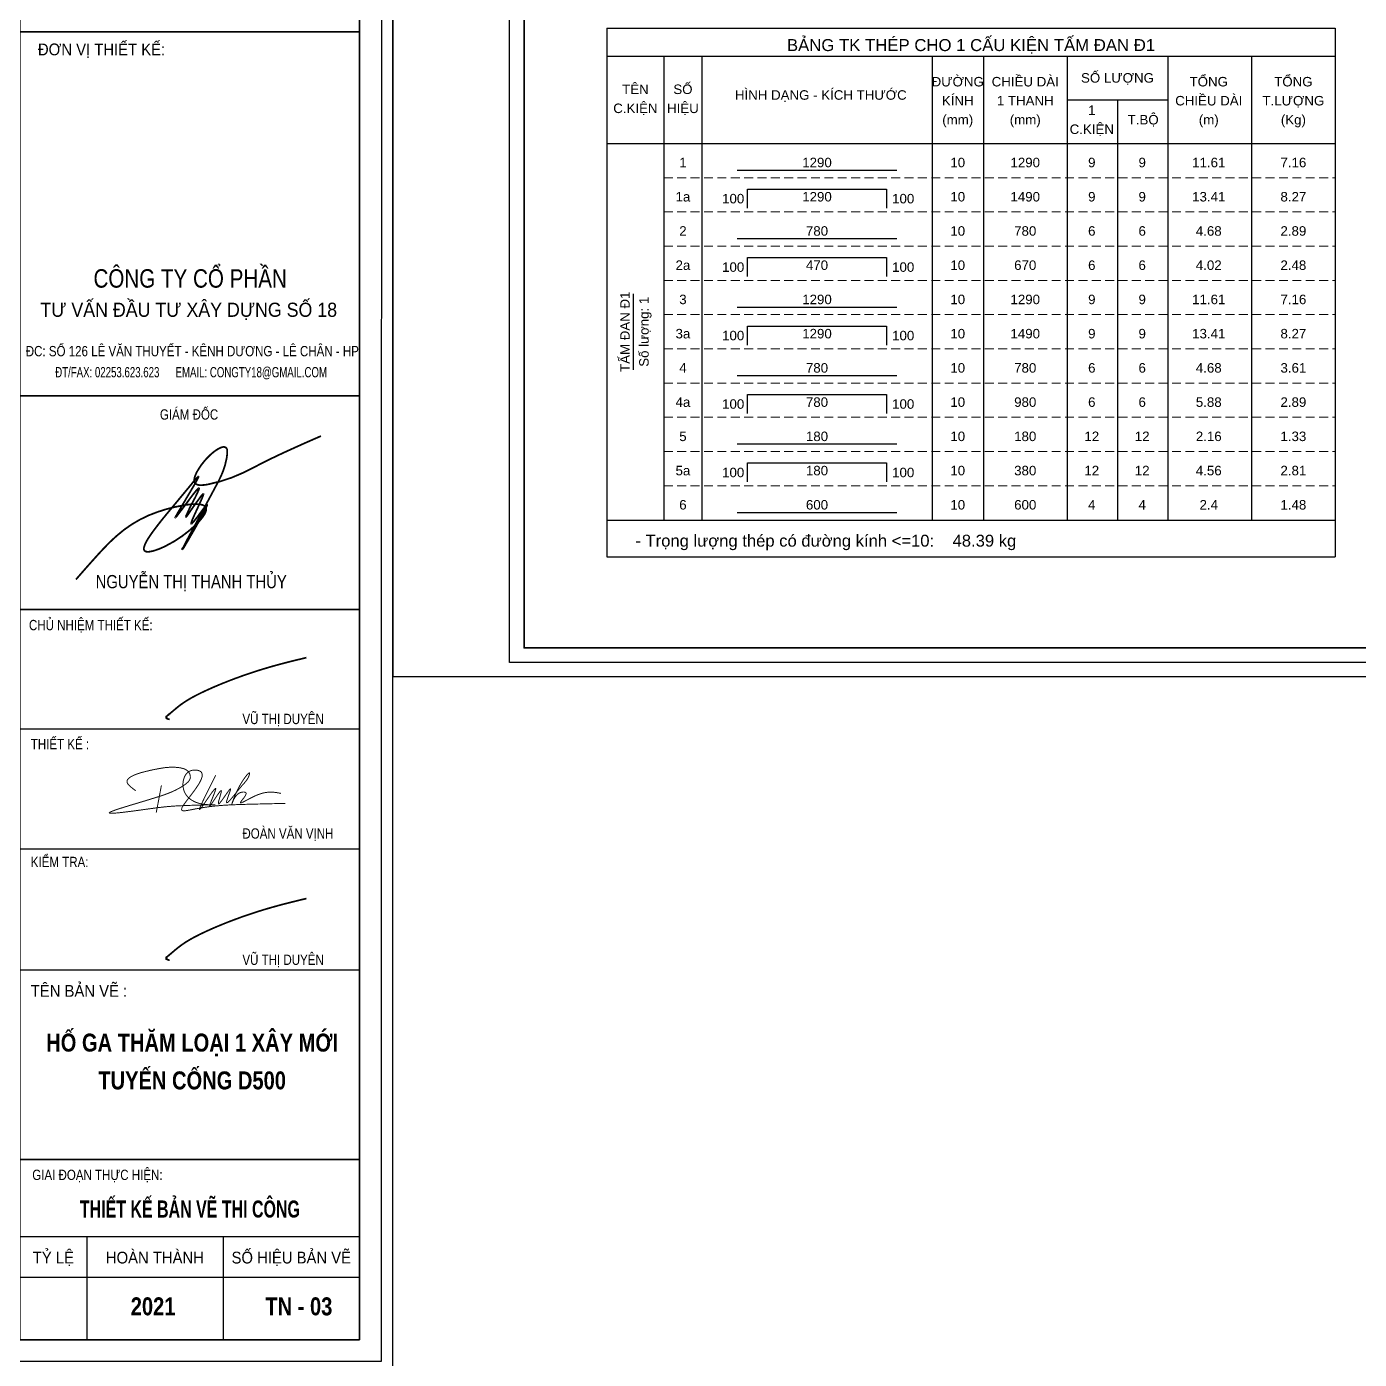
# Model space of a CAD drawing. Header units: inches. Extents: x -676 to 53517, y -16349 to 46516.
# Drawn here: x 37799 to 43405, y 27049 to 32656 of the extents above; entities that cross this region are included whole.
import ezdxf
from ezdxf.enums import TextEntityAlignment as Align

# ---------------------------------------------------------------- set-up
doc = ezdxf.new("R2010")
doc.units = ezdxf.units.IN
doc.header["$MEASUREMENT"] = 0
doc.linetypes.add('HIDDEN', pattern=[0.375, 0.25, -0.125])
for name, color, linetype, lineweight in [('2 - Text2', 2, 'Continuous', 20), ('ISO', 153, 'Continuous', 13), ('LC ISO', 153, 'Continuous', 13), ('LC MANH DUT', 35, 'HIDDEN', 5), ('LC Net dam 1', 30, 'Continuous', 30), ('LC Net thay', 7, 'Continuous', 25), ('LC Text1', 3, 'Continuous', 20), ('LC Text2', 7, 'Continuous', 25), ('THEP', 1, 'Continuous', 35)]:
    doc.layers.add(name, color=color, linetype=linetype, lineweight=lineweight)
for name, color, linetype in [('BT7-THAY', 7, 'Continuous'), ('ENTTNTHIETKE1', 2, 'Continuous'), ('KHUNGTEN', 5, 'Continuous'), ('T.bao', 6, 'Continuous'), ('TXT', 5, 'Continuous')]:
    doc.layers.add(name, color=color, linetype=linetype)
doc.styles.add('EG 1', font='')
doc.styles.add('Hoa', font='micross.ttf')
doc.styles.add('LC3', font='', dxfattribs={"width": 0.8})
doc.styles.add('style1', font='')
doc.styles.add('T2', font='', dxfattribs={"width": 0.8})
doc.styles.add('THUONG', font='', dxfattribs={"height": 40})
doc.styles.add('VnAvantH-B', font='')
doc.styles.get('EG 1').set_extended_font_data('.VnAvantH', bold=True)
doc.styles.get('LC3').set_extended_font_data('.VnArialH', bold=True)
doc.styles.get('style1').set_extended_font_data('.VnAvantH')
doc.styles.get('T2').set_extended_font_data('.VnArialH')
doc.styles.get('THUONG').set_extended_font_data('.VnArial')
doc.styles.get('VnAvantH-B').set_extended_font_data('.VnAvantH', bold=True)

# ---------------------------------------------------------------- blocks, each defined once
blk = doc.blocks.new('chu ki Miss Duyen')
at = {"layer": 'ISO', "ltscale": 2, "const_width": 40}
blk.add_lwpolyline([(843, 225), (838, 225), (836, 225), (834, 225), (832, 225), (830, 226), (828, 226), (827, 226), (826, 226), (825, 226), (824, 226), (823, 226), (821, 226), (820, 227), (819, 227), (818, 227), (817, 227), (816, 227), (815, 227), (814, 227), (813, 228), (812, 228), (810, 228), (809, 228), (808, 228), (807, 229), (806, 229), (805, 229), (804, 229), (803, 230), (801, 230), (800, 230), (799, 230), (798, 231), (797, 231), (795, 231), (794, 232), (793, 232), (792, 232), (791, 233), (789, 233), (788, 233), (787, 234), (786, 234), (785, 235), (783, 235), (782, 235), (781, 236), (780, 236), (779, 237), (778, 237), (777, 238), (776, 238), (776, 238), (775, 238), (775, 239), (774, 239), (774, 239), (773, 239), (773, 240), (772, 240), (771, 240), (771, 240), (770, 241), (770, 241), (769, 241), (769, 242), (768, 242), (768, 242), (767, 242), (767, 243), (766, 243), (766, 243), (765, 244), (765, 244), (765, 244), (764, 245), (764, 245), (763, 245), (763, 246), (762, 246), (762, 246), (762, 247), (761, 247), (761, 247), (760, 248), (760, 248), (760, 248), (759, 249), (759, 249), (759, 249), (758, 250), (758, 250), (758, 250), (758, 251), (757, 251), (757, 251), (757, 252), (756, 252), (756, 253), (756, 253), (756, 253), (756, 254), (755, 254), (755, 255), (755, 255), (755, 255), (755, 256), (755, 256), (754, 257), (754, 257), (754, 257), (754, 258), (754, 258), (754, 259), (754, 259), (754, 260), (754, 260), (754, 260), (754, 261), (754, 261), (754, 262), (754, 262), (754, 263), (754, 263), (754, 263), (754, 264), (754, 264), (754, 265), (754, 265), (754, 266), (754, 266), (754, 267), (754, 267), (755, 268), (755, 268), (755, 269), (755, 269), (755, 270), (755, 270), (755, 270), (756, 271), (756, 271), (756, 272), (756, 272), (756, 273), (757, 273), (757, 274), (757, 274), (757, 275), (758, 275), (758, 276), (758, 276), (758, 277), (759, 277), (759, 278), (759, 278), (759, 279), (760, 279), (760, 280), (760, 280), (761, 281), (761, 281), (761, 282), (762, 282), (762, 283), (762, 283), (763, 284), (763, 284), (763, 285), (764, 285), (764, 286), (764, 286), (765, 287), (766, 288), (767, 289), (767, 290), (768, 291), (769, 293), (770, 294), (771, 295), (771, 296), (772, 297), (773, 298), (774, 299), (775, 300), (776, 301), (777, 302), (778, 303), (778, 304), (780, 306), (781, 307), (782, 308), (783, 309), (784, 310), (785, 311), (786, 312), (786, 312), (787, 313), (788, 314), (789, 315), (790, 316), (791, 317), (792, 318), (792, 319), (793, 320), (794, 321), (795, 322), (796, 323), (797, 324), (797, 324), (798, 325), (799, 326), (800, 327), (801, 328), (801, 329), (802, 330), (803, 330), (804, 331), (805, 332), (805, 333), (806, 334), (807, 335), (808, 336), (808, 336), (809, 337), (810, 338), (811, 339), (811, 340), (812, 340), (813, 341), (814, 343), (816, 344), (817, 346), (819, 348), (820, 349), (822, 351), (823, 352), (824, 354), (826, 355), (827, 357), (829, 358), (830, 360), (831, 361), (834, 364), (840, 370), (842, 372), (845, 376), (848, 379), (851, 382), (853, 386), (856, 389), (859, 392), (862, 395), (865, 398), (867, 401), (870, 404), (873, 407), (876, 411), (879, 414), (882, 417), (885, 420), (887, 423), (890, 427), (893, 430), (896, 433), (899, 436), (902, 440), (905, 443), (908, 446), (911, 449), (914, 453), (917, 456), (920, 459), (923, 462), (926, 466), (928, 469), (931, 472), (934, 476), (937, 479), (940, 482), (943, 486), (946, 489), (949, 492), (953, 495), (956, 499), (959, 502), (962, 505), (965, 509), (968, 512), (971, 515), (974, 519), (977, 522), (980, 525), (983, 529), (986, 532), (989, 535), (992, 538), (996, 542), (999, 545), (1002, 548), (1005, 552), (1008, 555), (1011, 558), (1014, 561), (1017, 565), (1021, 568), (1024, 571), (1027, 574), (1030, 578), (1033, 581), (1036, 584), (1040, 587), (1043, 591), (1046, 594), (1049, 596), (1052, 600), (1056, 603), (1059, 606), (1062, 610), (1065, 613), (1069, 616), (1072, 619), (1075, 622), (1078, 625), (1082, 628), (1085, 631), (1088, 634), (1091, 637), (1095, 640), (1098, 643), (1101, 646), (1105, 649), (1108, 652), (1111, 655), (1114, 658), (1118, 661), (1121, 664), (1124, 667), (1128, 670), (1131, 673), (1134, 676), (1138, 679), (1141, 682), (1144, 685), (1148, 688), (1151, 691), (1154, 694), (1158, 697), (1161, 700), (1165, 702), (1168, 705), (1171, 708), (1175, 711), (1178, 714), (1182, 717), (1185, 720), (1188, 722), (1192, 725), (1195, 728), (1199, 731), (1202, 734), (1205, 736), (1209, 739), (1212, 742), (1216, 745), (1219, 747), (1223, 750), (1226, 753), (1229, 756), (1233, 758), (1236, 761), (1240, 764), (1243, 767), (1247, 769), (1250, 772), (1254, 775), (1257, 777), (1261, 780), (1264, 783), (1268, 785), (1271, 788), (1275, 791), (1278, 793), (1282, 796), (1285, 799), (1289, 801), (1292, 804), (1296, 807), (1299, 809), (1303, 812), (1306, 815), (1310, 817), (1313, 820), (1317, 822), (1320, 825), (1324, 828), (1327, 830), (1331, 833), (1335, 835), (1338, 838), (1342, 840), (1345, 843), (1349, 846), (1352, 848), (1356, 851), (1360, 853), (1363, 856), (1367, 858), (1370, 861), (1374, 863), (1377, 866), (1381, 868), (1385, 871), (1392, 876), (1399, 881), (1406, 886), (1413, 891), (1421, 896), (1428, 901), (1435, 906), (1442, 911), (1447, 915), (1457, 921), (1464, 926), (1471, 931), (1479, 936), (1486, 941), (1493, 946), (1501, 950), (1508, 955), (1515, 960), (1523, 965), (1530, 970), (1537, 975), (1545, 980), (1552, 984), (1559, 989), (1567, 994), (1574, 999), (1582, 1004), (1589, 1008), (1596, 1013), (1604, 1018), (1611, 1023), (1619, 1028), (1626, 1032), (1634, 1037), (1641, 1042), (1648, 1046), (1656, 1051), (1663, 1056), (1671, 1061), (1678, 1065), (1686, 1070), (1693, 1075), (1701, 1079), (1708, 1084), (1716, 1089), (1723, 1093), (1731, 1098), (1738, 1103), (1746, 1107), (1753, 1112), (1761, 1116), (1769, 1121), (1776, 1126), (1784, 1130), (1791, 1135), (1799, 1139), (1806, 1144), (1814, 1148), (1822, 1153), (1829, 1158), (1837, 1162), (1844, 1167), (1852, 1171), (1860, 1176), (1867, 1180), (1875, 1185), (1882, 1189), (1890, 1194), (1898, 1198), (1905, 1203), (1913, 1207), (1921, 1212), (1928, 1216), (1936, 1220), (1943, 1225), (1951, 1229), (1959, 1234), (1964, 1237), (1974, 1243), (1982, 1247), (1989, 1251), (1997, 1256), (2005, 1260), (2012, 1265), (2020, 1269), (2028, 1273), (2036, 1278), (2043, 1282), (2051, 1286), (2059, 1291), (2066, 1295), (2074, 1299), (2082, 1304), (2089, 1308), (2097, 1312), (2105, 1317), (2113, 1321), (2120, 1325), (2128, 1330), (2136, 1334), (2144, 1338), (2151, 1342), (2159, 1347), (2167, 1351), (2175, 1355), (2182, 1359), (2190, 1364), (2198, 1368), (2206, 1372), (2213, 1376), (2221, 1381), (2229, 1385), (2237, 1389), (2244, 1393), (2252, 1397), (2260, 1402), (2268, 1406), (2276, 1410), (2283, 1414), (2291, 1418), (2299, 1422), (2307, 1426), (2315, 1431), (2322, 1435), (2330, 1439), (2338, 1443), (2346, 1447), (2354, 1451), (2361, 1455), (2369, 1459), (2377, 1464), (2385, 1468), (2393, 1472), (2401, 1476), (2408, 1480), (2416, 1484), (2424, 1488), (2432, 1492), (2440, 1496), (2448, 1500), (2456, 1504), (2463, 1508), (2471, 1512), (2479, 1516), (2487, 1520), (2495, 1524), (2503, 1528), (2511, 1532), (2519, 1536), (2526, 1540), (2534, 1544), (2542, 1548), (2550, 1552), (2558, 1556), (2566, 1560), (2574, 1564), (2582, 1568), (2590, 1572), (2598, 1575), (2606, 1579), (2613, 1583), (2621, 1587), (2629, 1591), (2637, 1595), (2645, 1599), (2653, 1603), (2661, 1607), (2669, 1610), (2677, 1614), (2685, 1618), (2693, 1622), (2701, 1626), (2709, 1630), (2717, 1633), (2725, 1637), (2733, 1641), (2741, 1645), (2749, 1649), (2756, 1652), (2764, 1656), (2772, 1660), (2780, 1664), (2788, 1668), (2796, 1671), (2804, 1675), (2812, 1679), (2820, 1683), (2828, 1686), (2836, 1690), (2844, 1694), (2852, 1698), (2860, 1701), (2868, 1705), (2876, 1709), (2884, 1712), (2892, 1716), (2900, 1720), (2908, 1723), (2916, 1727), (2925, 1731), (2933, 1734), (2941, 1738), (2949, 1742), (2957, 1745), (2965, 1749), (2973, 1753), (2981, 1756), (2989, 1760), (2997, 1763), (3005, 1767), (3013, 1771), (3021, 1774), (3029, 1778), (3037, 1781), (3045, 1785), (3053, 1789), (3061, 1792), (3069, 1796), (3078, 1799), (3086, 1803), (3094, 1806), (3102, 1810), (3110, 1813), (3118, 1817), (3126, 1820), (3134, 1824), (3142, 1827), (3150, 1831), (3156, 1833), (3167, 1838), (3175, 1841), (3183, 1845), (3191, 1848), (3199, 1852), (3207, 1855), (3215, 1859), (3223, 1862), (3232, 1866), (3240, 1869), (3248, 1873), (3256, 1876), (3264, 1879), (3272, 1883), (3280, 1886), (3288, 1890), (3297, 1893), (3305, 1896), (3313, 1900), (3321, 1903), (3329, 1907), (3337, 1910), (3345, 1913), (3354, 1917), (3362, 1920), (3370, 1923), (3378, 1927), (3386, 1930), (3394, 1933), (3403, 1937), (3411, 1940), (3419, 1944), (3427, 1947), (3435, 1950), (3452, 1957), (3468, 1963), (3484, 1970), (3501, 1977), (3517, 1983), (3534, 1990), (3550, 1996), (3566, 2003), (3583, 2009), (3599, 2016), (3616, 2022), (3632, 2029), (3648, 2035), (3665, 2042), (3681, 2048), (3698, 2055), (3714, 2061), (3731, 2068), (3747, 2074), (3763, 2081), (3780, 2087), (3796, 2093), (3813, 2100), (3828, 2106)], dxfattribs=at)
blk = doc.blocks.new('doan van vinh')
at = {"layer": 'LC ISO', "const_width": 30}
for points in [[(-1826, 454), (-1884, 496), (-1940, 539), (-1991, 580), (-2035, 621), (-2054, 641), (-2069, 661), (-2082, 681), (-2094, 703), (-2098, 718), (-2101, 737), (-2100, 755), (-2097, 773), (-2090, 790), (-2080, 807), (-2067, 823), (-2052, 840), (-2034, 855), (-2013, 871), (-1991, 886), (-1966, 901), (-1911, 929), (-1850, 956), (-1782, 981), (-1710, 1005), (-1635, 1028), (-1557, 1049), (-1400, 1087), (-1322, 1104), (-1246, 1120), (-1179, 1133), (-1106, 1147), (-1041, 1158), (-980, 1168), (-921, 1177), (-863, 1183), (-750, 1191), (-694, 1193), (-636, 1192), (-577, 1189), (-541, 1186), (-453, 1176), (-390, 1164), (-329, 1147), (-300, 1137), (-272, 1124), (-245, 1109), (-221, 1092), (-198, 1073), (-177, 1052), (-162, 1032), (-143, 1001), (-131, 972), (-122, 943), (-117, 912), (-115, 883), (-116, 868), (-126, 826), (-137, 799), (-152, 774), (-169, 750), (-190, 727), (-237, 684), (-289, 645), (-344, 608), (-397, 575), (-449, 543), (-501, 514), (-603, 462), (-706, 415), (-813, 372), (-869, 351), (-927, 330), (-988, 309), (-1076, 280), (-1119, 267), (-1189, 244), (-1262, 222), (-1337, 199), (-1492, 151), (-1809, 56), (-1964, 9), (-2039, -14), (-2112, -36), (-2182, -58), (-2250, -79), (-2313, -99), (-2373, -118), (-2428, -137), (-2478, -154), (-2523, -171), (-2562, -186), (-2595, -199), (-2622, -212), (-2641, -223), (-2652, -232), (-2656, -239), (-2655, -243), (-2651, -245), (-2645, -247), (-2638, -249), (-2616, -251), (-2586, -252), (-2549, -251), (-2506, -249), (-2456, -245), (-2402, -240), (-2342, -234), (-2278, -227), (-2211, -220), (-2141, -211), (-2068, -202), (-1917, -183), (-1764, -162), (-1612, -141), (-1539, -131), (-1467, -121), (-1394, -111), (-1334, -103), (-1272, -95), (-1213, -87), (-1101, -72), (-994, -60), (-891, -48), (-786, -39), (-677, -30), (-619, -26), (-560, -22), (-497, -19), (-432, -16), (-363, -13), (-290, -10), (-173, -5), (-131, -4), (-44, -1), (44, 1), (221, 6), (306, 8), (386, 10), (459, 11), (493, 12), (524, 13), (553, 13), (579, 14), (602, 14), (622, 15), (638, 15), (651, 15), (659, 15), (664, 15), (664, 15), (660, 15), (655, 15), (637, 14), (619, 14), (597, 14), (572, 14), (543, 14), (512, 15), (478, 16), (407, 20), (331, 27), (244, 40), (182, 54), (113, 73), (47, 97), (-14, 126), (-71, 158), (-123, 195), (-171, 235), (-213, 279), (-250, 327), (-281, 378), (-307, 432), (-326, 490), (-343, 574), (-347, 614), (-347, 680), (-340, 746), (-326, 811), (-306, 873), (-293, 903), (-278, 931), (-261, 958), (-243, 983), (-222, 1006), (-200, 1027), (-176, 1046), (-150, 1062), (-123, 1075), (-92, 1086), (-61, 1094), (-29, 1099), (4, 1102), (36, 1103), (68, 1101), (98, 1097), (127, 1091), (153, 1083), (169, 1077), (196, 1063), (213, 1050), (227, 1035), (239, 1020), (247, 1002), (253, 984), (256, 964), (257, 942), (255, 920), (252, 896), (246, 872), (238, 846), (228, 819), (202, 763), (171, 703), (133, 641), (91, 576), (45, 509), (-4, 441), (-109, 301), (-229, 144), (-268, 92), (-316, 25), (-337, -6), (-355, -36), (-370, -63), (-381, -88), (-388, -111), (-390, -130), (-387, -146), (-382, -155), (-364, -167), (-344, -172), (-319, -174), (-291, -173), (-259, -170), (-224, -166), (-73, -138), (3, -123), (76, -109), (148, -97), (217, -85), (284, -74), (413, -55), (535, -38), (653, -25), (766, -14), (876, -5), (984, 3), (1198, 14), (1364, 20), (1527, 25), (1641, 29), (1875, 35), (2116, 41), (2361, 47), (2860, 57)], [(680, 940), (620, 821), (561, 704), (503, 589), (447, 478), (421, 424), (395, 372), (370, 322), (346, 273), (323, 226), (302, 181), (282, 139), (263, 99), (245, 61), (230, 27), (216, -5), (203, -34), (193, -59), (184, -81), (178, -100), (174, -114), (172, -125), (172, -132), (175, -134), (180, -133), (184, -130), (188, -126), (193, -121), (198, -115), (205, -108), (212, -99), (220, -89), (224, -84), (237, -66), (247, -52), (269, -22), (293, 12), (318, 49), (345, 88), (373, 130), (431, 215), (489, 299), (517, 339), (545, 377), (570, 412), (594, 444), (616, 471), (626, 484), (635, 494), (643, 504), (651, 512), (658, 518), (664, 523), (669, 527), (674, 528), (677, 528), (679, 525), (680, 521), (680, 514), (679, 506), (677, 496), (674, 483), (669, 469), (664, 454), (659, 436), (645, 398), (629, 356), (611, 311), (593, 265), (556, 172), (538, 128), (522, 87), (515, 68), (509, 50), (503, 34), (498, 19), (494, 6), (491, -5), (489, -14), (488, -21), (488, -26), (490, -28), (491, -28), (497, -25), (502, -19), (509, -11), (517, -2), (526, 10), (535, 24), (546, 39), (558, 56), (570, 74), (596, 113), (624, 155), (682, 244), (712, 288), (740, 329), (767, 368), (779, 385), (791, 401), (802, 415), (813, 428), (822, 439), (831, 447), (838, 454), (845, 458), (850, 459), (854, 458), (856, 455), (857, 447), (856, 437), (855, 425), (852, 410), (848, 394), (844, 376), (839, 356), (826, 313), (813, 267), (799, 221), (786, 175), (775, 133), (770, 114), (766, 97), (763, 81), (761, 68), (761, 57), (761, 48), (763, 43), (767, 40), (772, 40), (778, 43), (785, 49), (794, 57), (804, 67), (815, 79), (826, 93), (839, 108), (852, 125), (866, 144), (895, 183), (925, 226), (987, 315), (1017, 358), (1045, 399), (1059, 418), (1072, 435), (1084, 452), (1095, 466), (1105, 479), (1115, 491), (1123, 500), (1130, 506), (1135, 511), (1140, 513), (1142, 512), (1144, 508), (1144, 501), (1142, 492), (1140, 480), (1136, 467), (1131, 451), (1126, 434), (1120, 416), (1113, 396), (1098, 354), (1082, 309), (1066, 264), (1051, 221), (1037, 180), (1032, 162), (1027, 144), (1023, 129), (1021, 115), (1019, 100), (1019, 94), (1020, 87), (1022, 82), (1026, 79), (1030, 79), (1036, 80), (1043, 83), (1051, 88), (1060, 94), (1069, 102), (1080, 111), (1091, 122), (1103, 134), (1129, 162), (1157, 194), (1186, 229), (1218, 266), (1283, 346), (1348, 428), (1380, 468), (1411, 506), (1451, 554), (1467, 573), (1492, 602), (1515, 629), (1560, 678), (1582, 703), (1624, 754), (1644, 781), (1664, 810), (1683, 841), (1701, 875), (1711, 897), (1730, 948), (1735, 965), (1739, 980), (1741, 990), (1741, 1002), (1740, 1009), (1737, 1013), (1732, 1014), (1727, 1013), (1719, 1009), (1711, 1003), (1701, 995), (1691, 985), (1679, 973), (1666, 959), (1653, 943), (1639, 926), (1625, 908), (1609, 888), (1578, 844), (1545, 797), (1512, 747), (1480, 695), (1459, 660), (1419, 589), (1391, 536), (1364, 483), (1340, 432), (1317, 382), (1295, 334), (1276, 288), (1258, 244), (1242, 204), (1228, 167), (1216, 133), (1206, 104), (1198, 79), (1194, 69), (1192, 59), (1189, 51), (1187, 45), (1186, 40), (1185, 36), (1185, 34), (1185, 33), (1185, 34), (1187, 37), (1189, 44), (1190, 48), (1193, 56), (1197, 65), (1200, 76), (1205, 88), (1216, 116), (1229, 147), (1245, 181), (1264, 216), (1286, 252), (1311, 286), (1339, 319), (1371, 348), (1388, 361), (1406, 374), (1425, 384), (1450, 396), (1465, 401), (1487, 407), (1508, 412), (1529, 414), (1549, 415), (1569, 415), (1586, 412), (1601, 407), (1613, 401), (1623, 392), (1628, 383), (1631, 371), (1630, 358), (1627, 343), (1621, 327), (1613, 310), (1603, 293), (1592, 275), (1566, 238), (1538, 201), (1510, 166), (1497, 150), (1485, 135), (1474, 121), (1465, 109), (1456, 93), (1453, 89), (1451, 82), (1451, 77), (1453, 74), (1457, 72), (1463, 72), (1471, 74), (1481, 76), (1492, 81), (1505, 86), (1519, 92), (1535, 100), (1552, 108), (1590, 127), (1631, 149), (1676, 173), (1723, 198), (1771, 223), (1869, 272), (1914, 293), (1964, 315), (2009, 333), (2053, 349), (2095, 363), (2136, 375), (2176, 385), (2214, 393), (2252, 399), (2288, 404), (2323, 408), (2358, 410), (2391, 411), (2424, 411), (2487, 408), (2549, 402), (2608, 393), (2725, 371)], [(-1022, 624), (-1037, 546), (-1051, 468), (-1066, 391), (-1081, 313), (-1096, 235), (-1110, 157), (-1125, 79), (-1140, 1), (-1155, -76), (-1170, -154), (-1184, -232)]]:
    blk.add_lwpolyline(points, dxfattribs=at)
blk = doc.blocks.new('nguyen thi thanh thuy')
at = {"layer": 'ISO', "ltscale": 2, "const_width": 40}
blk.add_lwpolyline([(-2685, -1690, -0.006388), (-2178, -1117, -0.008557), (-1977, -905, -0.017087), (-1770, -708, -0.102087), (-833, -161, -0.039833), (-270, -16, -0.020512), (-90, 8, -0.044497), (98, 9, -0.05587), (182, -8, -0.113633), (236, -42, -0.176433), (258, -92, -0.077033), (254, -135, -0.069534), (223, -210, -0.038569), (166, -296, -0.030368), (57, -421, -0.082382), (-675, -942, -0.035158), (-905, -1035, -0.04441), (-1026, -1062, -0.066948), (-1091, -1062, -0.143409), (-1132, -1043, -0.176131), (-1149, -1007, -0.069024), (-1148, -973, -0.059887), (-1131, -911, -0.036714), (-1079, -807, -0.019023), (-1000, -683, -0.011006), (-898, -542, -0.01042), (-645, -222, 0.001355), (-76, 463, -0.031231), (69, 631, -0.180623), (82, 640, -0.602198), (84, 631, -0.055981), (56, 570, -0.010846), (-28, 418, 0.000464), (-371, -161, 0.02324), (-439, -286, 1.627113), (-437, -292, 0.049833), (-397, -245, 0.005496), (-91, 162, -0.011697), (26, 311, -0.051381), (82, 370, -0.288592), (95, 376, -0.379106), (97, 362, -0.040394), (80, 315, -0.015043), (4, 153, 0.026859), (-200, -261, 0.160173), (-204, -278, 0.62441), (-195, -273, 0.034188), (-141, -204, -0.015387), (148, 200, -0.034245), (183, 240, -0.377171), (195, 246, -0.275743), (195, 230, -0.039705), (162, 143, -0.007154), (29, -150, 0.010269), (-53, -335, 0.059207), (-81, -418, 0.494242), (-78, -431, 0.209425), (-61, -421, 0.031522), (-22, -378, 0.012151), (92, -232, -0.015412), (249, -26, -0.066877), (274, -2, -1.012313), (279, -8, -0.055225), (269, -38, -0.019501), (211, -159, -0.008968), (2, -538, -0.00525), (-207, -898, -0.041875), (-284, -1018, -0.365695), (-264, -970, -0.007459), (-39, -543, 0.000828), (491, 447, 0.016244), (598, 659, 0.05881), (711, 1009, 0.039413), (734, 1174, 0.060004), (730, 1242, 0.240646), (692, 1298, 0.134453), (647, 1305, 0.071372), (590, 1291, 0.040684), (523, 1258, 0.056501), (335, 1112, 0.071752), (65, 772, 0.045704), (5, 642, 0.058573), (-12, 565, 0.116475), (-5, 505, 0.165912), (30, 466, 0.096245), (88, 446, 0.048338), (165, 443, 0.036618), (301, 460, 0.062636), (1097, 724, 0.01049), (1469, 913, -0.006081), (1725, 1041, -0.007252), (2275, 1297, -0.003845), (2852, 1552)], format="xyb", dxfattribs=at)
blk = doc.blocks.new('khung vpn')
at = {"layer": 'Defpoints'}
for p, q in [((52498.758, -4195.446), (52498.758, -4235.276)), ((52556.46, -4235.276), (52556.46, -4195.446)), ((52498.758, -4235.276), (52556.46, -4235.276))]:
    blk.add_line(p, q, dxfattribs=at)
at = {"layer": 'KHUNGTEN'}
blk.add_lwpolyline([(52556.243, -4234.885), (52502.048, -4234.885), (52502.048, -4195.662), (52556.243, -4195.662)], close=True, dxfattribs=at)
at = {"layer": 'T.bao'}
for p, q in [((52549.443, -4222.987), (52555.832, -4222.987)), ((52549.443, -4225.241), (52555.832, -4225.241)), ((52549.443, -4227.516), (52555.832, -4227.516)), ((52549.443, -4232.534), (52555.832, -4232.534)), ((52550.703, -4232.534), (52550.703, -4234.474)), ((52553.267, -4232.534), (52553.267, -4234.474)), ((52549.443, -4233.296), (52555.832, -4233.296))]:
    blk.add_line(p, q, dxfattribs=at)
at = {"layer": 'THEP'}
for p, q in [((52549.443, -4209.881), (52555.832, -4209.881)), ((52549.443, -4216.721), (52555.832, -4216.721)), ((52549.443, -4220.741), (52555.832, -4220.741)), ((52549.443, -4231.083), (52555.832, -4231.083))]:
    blk.add_line(p, q, dxfattribs=at)
for points in [[(52555.832, -4234.474), (52502.459, -4234.474), (52502.459, -4196.073), (52555.832, -4196.073)], [(52555.832, -4196.073), (52555.832, -4234.474), (52549.443, -4234.474), (52549.443, -4196.073)]]:
    blk.add_lwpolyline(points, close=True, dxfattribs=at)
at = {"layer": 'TXT', "linetype": 'Continuous'}
blk.add_line((52555.832, -4196.073), (52555.832, -4234.474), dxfattribs=at)
at = {"layer": 'ISO', "xscale": 0.0007999999999999995, "yscale": 0.0007999999999999995, "zscale": 0.0007999999999999995, "rotation": 352.0676215534355}
for p in [(52551.569, -4222.893), (52551.569, -4227.423)]:
    blk.add_blockref('chu ki Miss Duyen', p, dxfattribs=at)
at = {"layer": 'LC Net dam 1'}
for name, p, xscale, yscale, zscale in [('nguyen thi thanh thuy', (52552.735, -4218.771), 0.0008320000000000002, 0.0008320000000000002, 0.0008320000000000002), ('doan van vinh', (52552.721, -4224.423), 0.0006, 0.0006, 0.0006)]:
    blk.add_blockref(name, p, dxfattribs=dict(at, xscale=xscale, yscale=yscale, zscale=zscale))
at = {"layer": 'BT7-THAY', "linetype": 'ByBlock', "style": 'VnAvantH-B', "width": 0.7}
blk.add_text('thiÕt kÕ b¶n vÏ thi c«ng', height=0.32076, dxfattribs=at).set_placement((52552.643, -4232.177), align=Align.CENTER)
at = {"layer": 'TXT', "linetype": 'Continuous', "style": 'T2'}
for s, height, width, p in [('®¬n vÞ thiÕt kÕ:', 0.22181, 0.9, (52549.785, -4210.32)), ('gi¸m ®èc', 0.1941, 0.8, (52552.079, -4217.171)), ('chñ nhiÖm thiÕt kÕ:', 0.19408, 0.8, (52549.617, -4221.132)), ('vò thÞ duyªn', 0.19408, 0.8, (52553.631, -4222.897)), ('thiÕt kÕ :', 0.1941, 0.8, (52549.651, -4223.371)), ('®oµn v¨n vÞnh', 0.19408, 0.8, (52553.631, -4225.051)), ('kiÓm tra:', 0.1941, 0.8, (52549.651, -4225.587)), ('vò thÞ duyªn', 0.19408, 0.8, (52553.631, -4227.426)), ('tªn b¶n vÏ :', 0.22181, 0.9, (52549.651, -4228.026))]:
    blk.add_text(s, height=height, dxfattribs=dict(at, width=width)).set_placement(p)
at = {"layer": 'TXT', "linetype": 'Continuous'}
for s, height, style, width, p in [('c«ng ty cæ phÇn', 0.34658, 'T2', 0.8, (52552.648, -4214.689)), ('®c: sè 126 lª v¨n thuyÕt - kªnh d\xad¬ng - lª ch©n - hp', 0.19408, 'T2', 0.8, (52552.689, -4215.98)), ('§T/fax: 02253.623.623      Email: Congty18@gmail.com', 0.19408, 'style1', 0.7, (52552.666, -4216.376)), ('nguyÔn thÞ thanh thñy', 0.24954, 'T2', 0.8, (52552.668, -4220.343)), ('giai ®o¹n thùc hiÖn:', 0.19408, 'T2', 0.8, (52550.904, -4231.471)), ('tû lÖ', 0.2218, 'T2', 0.9, (52550.076, -4233.041)), ('hoµn thµnh', 0.2218, 'T2', 0.9, (52551.985, -4233.041)), ('sè hiÖu b¶n vÏ', 0.22181, 'T2', 0.9, (52554.55, -4233.041))]:
    blk.add_text(s, height=height, dxfattribs=dict(at, style=style, width=width)).set_placement(p, align=Align.CENTER)
at = {"layer": 'TXT', "linetype": 'Continuous', "style": 'T2', "width": 0.9}
blk.add_text('t\xad vÊn ®Çu t\xad x©y dùng sè 18', height=0.26617, dxfattribs=at).set_placement((52552.621, -4215.094), align=Align.MIDDLE)
blk = doc.blocks.new('TIEUDE1')
at = {"layer": '2 - Text2', "color": 7, "style": 'EG 1'}
blk.add_attdef('TIªU§Ò', text='', height=5, dxfattribs=at).set_placement((0, 0), align=Align.BOTTOM_CENTER)
blk.add_attdef('TL', text='', height=3, dxfattribs=at).set_placement((0, -2), align=Align.TOP_CENTER)

msp = doc.modelspace()

# ---------------------------------------------------------------- linework, layer by layer
at = {"layer": 'LC MANH DUT', "ltscale": 150}
for p, q in [((40479.5, 32020), (43303.5, 32020)), ((40479.5, 31876), (43303.5, 31876)), ((40479.5, 31732), (43303.5, 31732)), ((40479.5, 31588), (43303.5, 31588)), ((40479.5, 31444), (43303.5, 31444)), ((40479.5, 31300), (43303.5, 31300)), ((40479.5, 31156), (43303.5, 31156)), ((40479.5, 31012), (43303.5, 31012)), ((40479.5, 30868), (43303.5, 30868)), ((40479.5, 30724), (43303.5, 30724)), ((40479.5, 30580), (43303.5, 30580))]:
    msp.add_line(p, q, dxfattribs=at)
at = {"layer": 'LC Net dam 1'}
for points in [[(40787.5, 32052), (41459.5, 32052)], [(40831.5, 31892), (40831.5, 31972), (41415.5, 31972), (41415.5, 31892)], [(40787.5, 31764), (41459.5, 31764)], [(40831.5, 31604), (40831.5, 31684), (41415.5, 31684), (41415.5, 31604)], [(40787.5, 31476), (41459.5, 31476)], [(40831.5, 31316), (40831.5, 31396), (41415.5, 31396), (41415.5, 31316)], [(40787.5, 31188), (41459.5, 31188)], [(40831.5, 31028), (40831.5, 31108), (41415.5, 31108), (41415.5, 31028)], [(40787.5, 30900), (41459.5, 30900)], [(40831.5, 30740), (40831.5, 30820), (41415.5, 30820), (41415.5, 30740)], [(40787.5, 30612), (41459.5, 30612)]]:
    msp.add_lwpolyline(points, dxfattribs=at)
at = {"layer": 'LC Net thay'}
for p, q in [((40239.5, 32649.6), (43303.5, 32649.6)), ((40239.5, 32649.6), (40239.5, 30424.7)), ((43303.5, 32649.6), (43303.5, 30424.7)), ((40239.5, 32532), (43303.5, 32532)), ((40479.5, 32532), (40479.5, 30580)), ((40639.5, 32532), (40639.5, 30580)), ((41607.5, 32532), (41607.5, 30580)), ((41823.5, 32532), (41823.5, 30580)), ((42175.5, 32532), (42175.5, 30580)), ((42599.5, 32532), (42599.5, 30580)), ((42951.5, 32532), (42951.5, 30580)), ((42175.5, 32348), (42599.5, 32348)), ((42387.5, 32348), (42387.5, 30580)), ((40239.5, 32164), (43303.5, 32164)), ((40239.5, 30580), (43303.5, 30580)), ((40239.5, 30580), (43303.5, 30580)), ((40239.5, 30424.7), (43303.5, 30424.7))]:
    msp.add_line(p, q, dxfattribs=at)
at = {"layer": 'LC Text2'}
msp.add_line((40351.5, 31212), (40351.5, 31532), dxfattribs=at)

# ---------------------------------------------------------------- block references
at = {"layer": 'ENTTNTHIETKE1', "color": 6, "rotation": 359.9992162943872}
for p, xscale, yscale, zscale in [((-11717514.6, 974543.2, 0), 223.6997468349806, 223.6997468349806, 223.6997468349806), ((-7789958.1, 661649.4, 0), 149.1331645545958, 149.1331645545958, 149.1331645545958)]:
    msp.add_blockref('khung vpn', p, dxfattribs=dict(at, xscale=xscale, yscale=yscale, zscale=zscale))
at = {"layer": 'LC Text2'}
ref = msp.add_blockref('TIEUDE1', (38494.9, 28321, 0), dxfattribs=dict(at, xscale=15.36642730219516, yscale=15.36642730219516, zscale=15.36642730219516, rotation=359.9992162943872))
ref.add_attrib('TIªU§Ò', 'Hè GA TH¡M LO¹I 1 X¢Y MíI', dxfattribs={"color": 7, "height": 75.671, "rotation": 359.9992, "style": 'LC3', "width": 0.8}).set_placement((38494.9, 28321, 0), align=Align.BOTTOM_CENTER)
ref = msp.add_blockref('TIEUDE1', (38494.8, 28161.9, 0), dxfattribs=dict(at, xscale=15.36642730219516, yscale=15.36642730219516, zscale=15.36642730219516, rotation=359.9992162943872))
ref.add_attrib('TIªU§Ò', 'TUYÕN CèNG D500', dxfattribs={"color": 7, "height": 75.671, "rotation": 359.9992, "style": 'LC3', "width": 0.8}).set_placement((38494.8, 28161.9, 0), align=Align.BOTTOM_CENTER)
ref = msp.add_blockref('TIEUDE1', (38330.6, 27211.4, 0), dxfattribs=dict(at, xscale=15.36642730219516, yscale=15.36642730219516, zscale=15.36642730219516, rotation=359.9992162943872))
ref.add_attrib('TIªU§Ò', '2021', dxfattribs={"color": 7, "height": 75.67, "rotation": 359.9992, "style": 'LC3', "width": 0.8}).set_placement((38330.6, 27211.4, 0), align=Align.BOTTOM_CENTER)
ref = msp.add_blockref('TIEUDE1', (38943.7, 27211.4, 0), dxfattribs=dict(at, xscale=15.36642730219516, yscale=15.36642730219516, zscale=15.36642730219516, rotation=359.9992162943872))
ref.add_attrib('TIªU§Ò', 'TN - 03', dxfattribs={"color": 7, "height": 75.67, "rotation": 359.9992, "style": 'LC3', "width": 0.8}).set_placement((38943.7, 27211.4, 0), align=Align.BOTTOM_CENTER)

# ---------------------------------------------------------------- texts
at = {"layer": 'LC Text1', "style": 'Hoa'}
for s, p in [('1', (40559.5, 32052)), ('1290', (41123.5, 32052)), ('10', (41715.5, 32052)), ('1290', (41999.5, 32052)), ('9', (42279.5, 32052)), ('9', (42491.5, 32052)), ('11.61', (42771.5, 32052)), ('7.16', (43127.5, 32052)), ('1a', (40559.5, 31908)), ('1290', (41123.5, 31908)), ('10', (41715.5, 31908)), ('2', (40559.5, 31764)), ('780', (41123.5, 31764)), ('10', (41715.5, 31764)), ('780', (41999.5, 31764)), ('6', (42279.5, 31764)), ('6', (42491.5, 31764)), ('4.68', (42771.5, 31764)), ('2.89', (43127.5, 31764)), ('2a', (40559.5, 31620)), ('470', (41123.5, 31620)), ('10', (41715.5, 31620)), ('3', (40559.5, 31476)), ('1290', (41123.5, 31476)), ('10', (41715.5, 31476)), ('1290', (41999.5, 31476)), ('9', (42279.5, 31476)), ('9', (42491.5, 31476)), ('11.61', (42771.5, 31476)), ('7.16', (43127.5, 31476)), ('3a', (40559.5, 31332)), ('1290', (41123.5, 31332)), ('10', (41715.5, 31332)), ('4', (40559.5, 31188)), ('780', (41123.5, 31188)), ('10', (41715.5, 31188)), ('780', (41999.5, 31188)), ('6', (42279.5, 31188)), ('6', (42491.5, 31188)), ('4.68', (42771.5, 31188)), ('3.61', (43127.5, 31188)), ('4a', (40559.5, 31044)), ('780', (41123.5, 31044)), ('10', (41715.5, 31044)), ('5', (40559.5, 30900)), ('180', (41123.5, 30900)), ('10', (41715.5, 30900)), ('180', (41999.5, 30900)), ('12', (42279.5, 30900)), ('12', (42491.5, 30900)), ('2.16', (42771.5, 30900)), ('1.33', (43127.5, 30900)), ('5a', (40559.5, 30756)), ('180', (41123.5, 30756)), ('10', (41715.5, 30756)), ('6', (40559.5, 30612)), ('600', (41123.5, 30612)), ('10', (41715.5, 30612)), ('600', (41999.5, 30612)), ('4', (42279.5, 30612)), ('4', (42491.5, 30612)), ('2.4', (42771.5, 30612)), ('1.48', (43127.5, 30612))]:
    msp.add_text(s, height=40, dxfattribs=at).set_placement(p, align=Align.BOTTOM_CENTER)
at = {"layer": 'LC Text1', "color": 7, "style": 'Hoa'}
for s, p in [('1490', (41999.5, 31908)), ('9', (42279.5, 31908)), ('9', (42491.5, 31908)), ('13.41', (42771.5, 31908)), ('8.27', (43127.5, 31908)), ('670', (41999.5, 31620)), ('6', (42279.5, 31620)), ('6', (42491.5, 31620)), ('4.02', (42771.5, 31620)), ('2.48', (43127.5, 31620)), ('1490', (41999.5, 31332)), ('9', (42279.5, 31332)), ('9', (42491.5, 31332)), ('13.41', (42771.5, 31332)), ('8.27', (43127.5, 31332)), ('980', (41999.5, 31044)), ('6', (42279.5, 31044)), ('6', (42491.5, 31044)), ('5.88', (42771.5, 31044)), ('2.89', (43127.5, 31044)), ('380', (41999.5, 30756)), ('12', (42279.5, 30756)), ('12', (42491.5, 30756)), ('4.56', (42771.5, 30756)), ('2.81', (43127.5, 30756))]:
    msp.add_text(s, height=40, dxfattribs=at).set_placement(p, align=Align.BOTTOM_CENTER)
at = {"layer": 'LC Text1', "style": 'Hoa'}
for p in [(40817.5, 31900), (40817.5, 31612), (40817.5, 31324), (40817.5, 31036), (40817.5, 30748)]:
    msp.add_text('100', height=40, dxfattribs=at).set_placement(p, align=Align.BOTTOM_RIGHT)
for p in [(41439.5, 31900), (41439.5, 31612), (41439.5, 31324), (41439.5, 31036), (41439.5, 30748)]:
    msp.add_text('100', height=40, dxfattribs=at).set_placement(p, align=Align.BOTTOM_LEFT)
at = {"layer": 'LC Text2', "color": 4, "style": 'Hoa'}
msp.add_text('BẢNG TK THÉP CHO 1 CẤU KIỆN TẤM ĐAN Đ1', height=50.4, dxfattribs=at).set_placement((41771.5, 32552.8), align=Align.CENTER)
at = {"layer": 'LC Text2'}
for s, style, p in [('SỐ LƯỢNG', 'Hoa', (42387.5, 32420)), ('TÊN', 'Hoa', (40359.5, 32372)), ('SỐ', 'Hoa', (40559.5, 32372)), ('ĐƯỜNG', 'Hoa', (41715.5, 32404)), ('CHIỀU DÀI', 'Hoa', (41999.5, 32404)), ('TỔNG', 'Hoa', (42771.5, 32404)), ('TỔNG', 'Hoa', (43127.5, 32404)), ('HÌNH DẠNG - KÍCH THƯỚC', 'Hoa', (41139.5, 32348)), ('KÍNH', 'Hoa', (41715.5, 32324)), ('1 THANH', 'Hoa', (41999.5, 32324)), ('CHIỀU DÀI', 'Hoa', (42771.5, 32324)), ('T.LƯỢNG', 'Hoa', (43127.5, 32324)), ('C.KIỆN', 'Hoa', (40359.5, 32292)), ('HIỆU', 'Hoa', (40559.5, 32292)), ('1', 'Hoa', (42279.5, 32284)), ('T.BỘ', 'Hoa', (42495.5, 32244)), ('(mm)', 'THUONG', (41715.5, 32244)), ('(mm)', 'THUONG', (41999.5, 32244)), ('C.KIỆN', 'Hoa', (42279.5, 32204)), ('(m)', 'THUONG', (42771.5, 32244)), ('(Kg)', 'THUONG', (43127.5, 32244))]:
    msp.add_text(s, height=40, dxfattribs=dict(at, style=style)).set_placement(p, align=Align.CENTER)
at = {"layer": 'LC Text2', "style": 'Hoa'}
for s, p in [('TẤM ĐAN Đ1', (40335.5, 31372)), ('Số lượng: 1', (40415.5, 31372))]:
    msp.add_text(s, height=40, rotation=90.0002, dxfattribs=at).set_placement(p, align=Align.CENTER)
msp.add_text('- Trọng lượng thép có đường kính <=10:    48.39 kg', height=50, dxfattribs=at).set_placement((40359.5, 30468))

doc.saveas('drawing.dxf')
